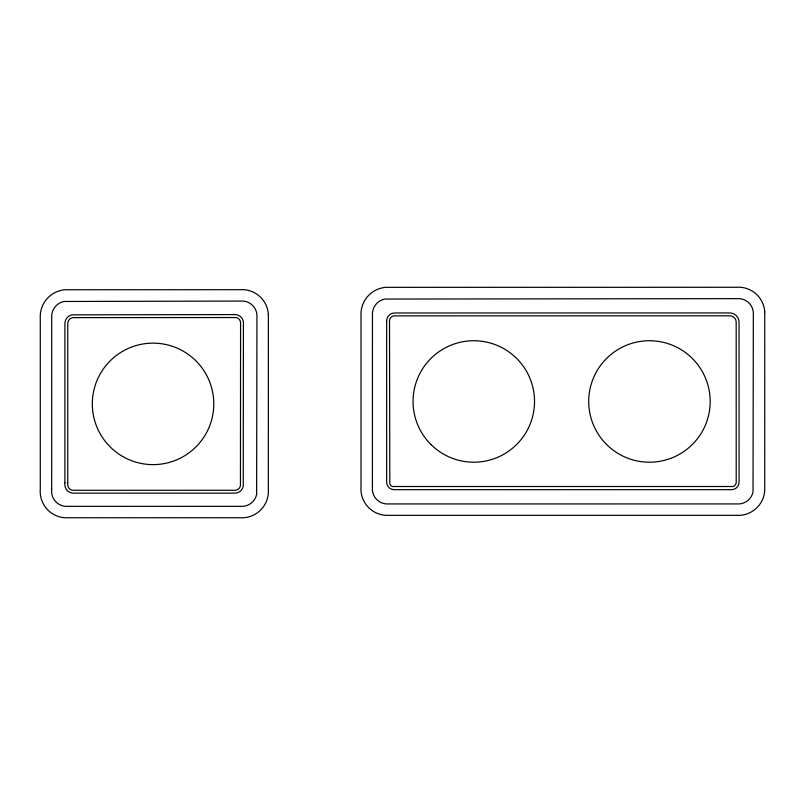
<?xml version="1.0" encoding="UTF-8"?>
<svg xmlns="http://www.w3.org/2000/svg" width="805" height="805" viewBox="0 0 805 805"><rect width="100%" height="100%" fill="white"/><g stroke="black" fill="none" stroke-linecap="round" stroke-linejoin="round"><path stroke-width="1.21" d="M268.357 314.383L268.337 493.012A26.535 26.535 0 0 1 239.81 517.726L64.974 517.766A26.464 26.464 0 0 1 40.28 489.229L40.28 318.206A27.008 27.008 0 0 1 64.994 289.75L239.81 289.699A26.374 26.374 0 0 1 268.357 314.383M386.652 321.265L386.652 481.853A7.507 7.507 0 0 0 394.47 489.682L731.182 489.671A7.557 7.557 0 0 0 739.071 481.702L739.05 322.765A9.328 9.328 0 0 0 729.229 312.944L394.832 312.984A7.909 7.909 0 0 0 386.652 321.265M389.509 321.396L389.811 483.865A4.649 4.649 0 0 0 392.458 486.512L733.234 486.502A4.699 4.699 0 0 0 736.213 482.517L736.183 321.698A6.47 6.47 0 0 0 730.296 315.801L394.037 315.862A5.051 5.051 0 0 0 389.841 319.082L389.509 321.396M764.75 311.968L764.73 490.597A26.535 26.535 0 0 1 736.203 515.311L385.706 515.341A26.464 26.464 0 0 1 361.012 486.814L361.012 315.791A27.008 27.008 0 0 1 385.726 287.335L736.203 287.284A26.374 26.374 0 0 1 764.75 311.968M51.681 489.269L51.661 492.308A15.033 15.033 0 0 0 65.698 506.355L242.858 506.345A15.104 15.104 0 0 0 256.634 494.411L256.946 315.077A14.933 14.933 0 0 0 242.939 301.07L63.786 301.473A15.577 15.577 0 0 0 51.721 315.369L51.681 489.269M64.893 482.738L64.873 485.184A8.523 8.523 0 0 0 72.832 493.143L235.412 493.133A8.583 8.583 0 0 0 243.241 486.351L243.422 322.503A8.432 8.432 0 0 0 235.513 314.584L71.907 314.846A9.026 9.026 0 0 0 64.913 322.896L64.893 482.738M67.741 482.748L67.721 484.992A5.675 5.675 0 0 0 73.024 490.295L235.211 490.285A5.736 5.736 0 0 0 240.443 485.757L240.574 322.674A5.575 5.575 0 0 0 236.137 317.542L72.541 317.623A6.168 6.168 0 0 0 67.761 323.127L67.741 482.748M372.413 486.854L372.393 489.893A15.033 15.033 0 0 0 386.43 503.94L739.252 503.93A15.104 15.104 0 0 0 753.027 491.996L753.339 312.662A14.933 14.933 0 0 0 739.332 298.645L384.518 299.058A15.577 15.577 0 0 0 372.453 312.954L372.413 486.854M430.836 444.41A60.737 60.737 0 0 0 532.457 417.181A60.737 60.737 0 0 0 458.065 342.799A60.737 60.737 0 0 0 430.836 444.41M606.497 444.41A60.737 60.737 0 0 0 708.118 417.181A60.737 60.737 0 0 0 633.726 342.799A60.737 60.737 0 0 0 606.497 444.41M122.682 456.485A60.737 60.737 0 0 0 213.788 403.879A60.737 60.737 0 0 0 122.682 351.282A60.737 60.737 0 0 0 122.682 456.485"/></g></svg>
